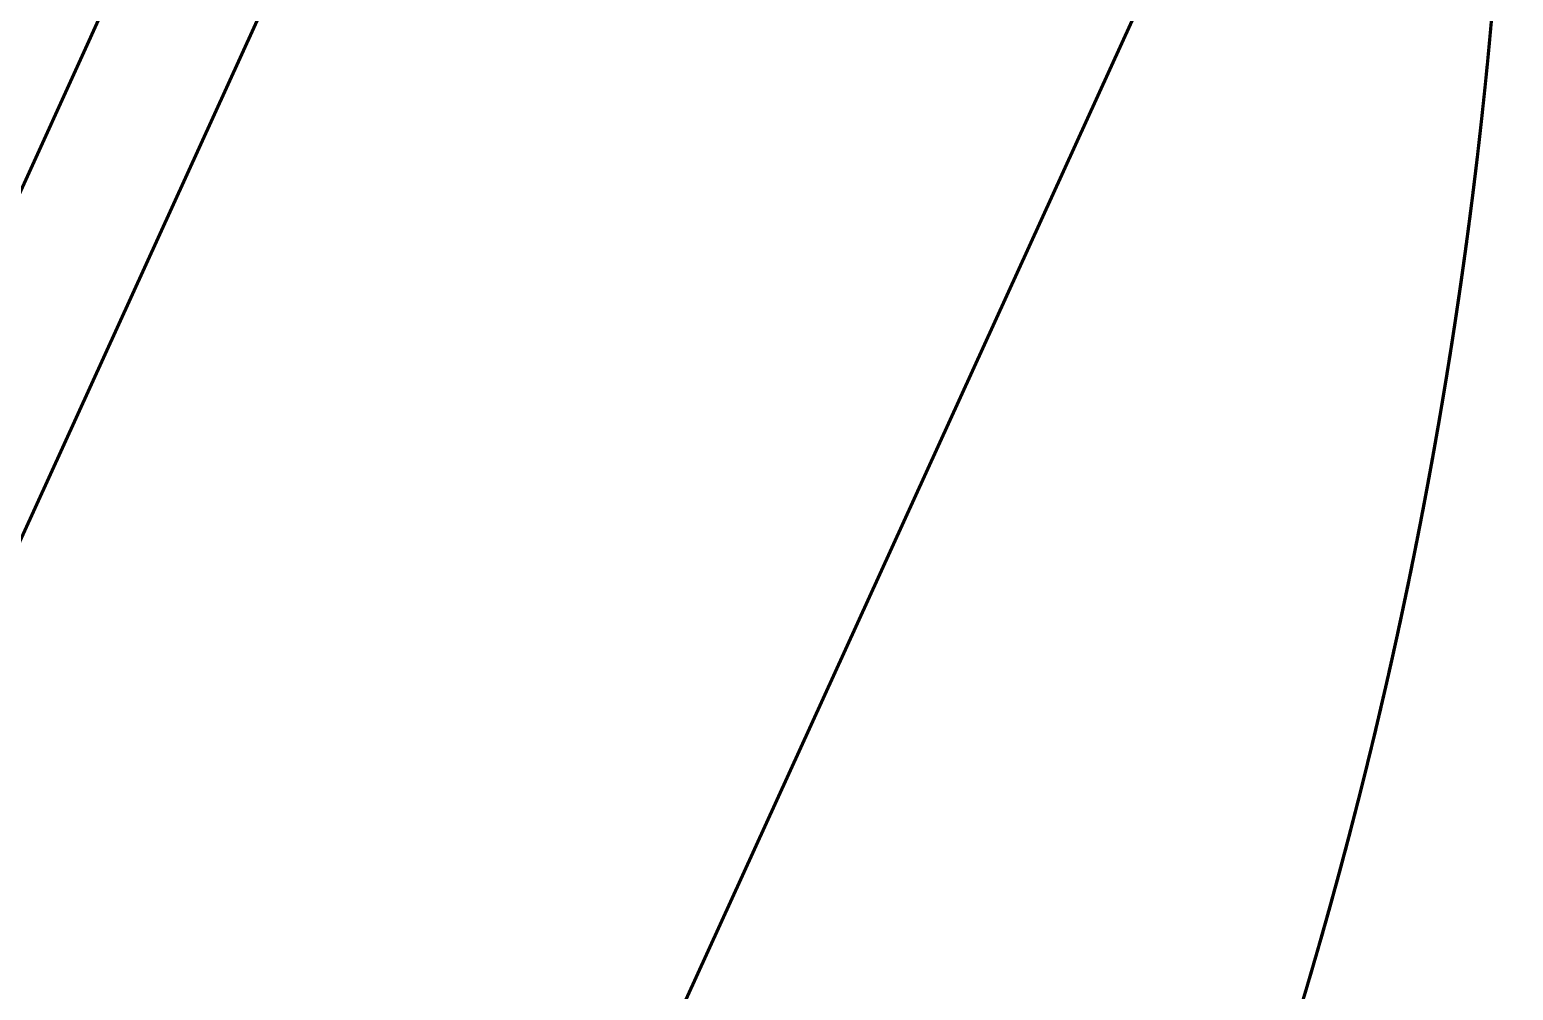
# Model space of a CAD drawing. Header units: millimetres. Extents: x 0 to 840, y 0 to 594.
# Drawn here: x 107.73 to 110.292, y 250.326 to 251.984 of the extents above; entities that cross this region are included whole.
import ezdxf

# ---------------------------------------------------------------- set-up
doc = ezdxf.new("R2010")
doc.units = ezdxf.units.MM
doc.linetypes.add('K5LT_BASIC', pattern=[0])
doc.layers.add('Системный слой', color=7, linetype='Continuous')

msp = doc.modelspace()

# ---------------------------------------------------------------- linework, layer by layer
at = {"layer": 'Системный слой', "color": 5, "linetype": 'K5LT_BASIC', "lineweight": 60, "true_color": 0x0000ff}
for p, q in [((105.63154, 247.13987), (108.53596, 253.50889)), ((106.9026, 246.0107), (110.22194, 253.28958)), ((105.96273, 247.26361), (108.65969, 253.17769)), ((110.23911, 251.846), (110.23957, 251.85025)), ((110.17444, 251.37116), (110.18077, 251.41011)), ((110.16792, 251.33217), (110.17375, 251.367)), ((109.95148, 250.38576), (109.9537, 250.39346))]:
    msp.add_line(p, q, dxfattribs=at)
for points, knots in [([(103.86995, 244.482), (104.03885, 244.52548), (104.46275, 244.64855), (105.1261, 244.89822), (105.84634, 245.24932), (106.53061, 245.66622), (107.17292, 246.14525), (107.76763, 246.68223), (108.30955, 247.27245), (108.79392, 247.91074), (109.21651, 248.59151), (109.57361, 249.3088), (109.86209, 250.05633), (110.07944, 250.82756), (110.22374, 251.61572), (110.29374, 252.41393), (110.28882, 253.21518), (110.20902, 254.01246), (110.05505, 254.7988), (109.82824, 255.56729), (109.59195, 256.15788), (109.43316, 256.49059), (109.38768, 256.58167)], [0.989074842, 0.989074842, 0.989074842, 0.989074842, 0.989178867, 0.9893380013, 0.9894971356, 0.9896562699, 0.9898154042, 0.9899745385, 0.9901336728, 0.9902928071, 0.9904519414, 0.9906110757, 0.9907702101, 0.9909293444, 0.9910884787, 0.991247613, 0.9914067473, 0.9915658816, 0.9917250159, 0.9918841502, 0.9920432845, 0.9921040088, 0.9921040088, 0.9921040088, 0.9921040088]), ([(110.22065, 251.68839), (110.23357, 251.79052), (110.27338, 252.15817), (110.30076, 252.79481), (110.2602, 253.59505), (110.14502, 254.388), (109.95622, 255.16671), (109.7036, 255.90069), (109.4957, 256.36535), (109.38768, 256.58167)], [0.9483790822, 0.9483790822, 0.9483790822, 0.9483790822, 0.9484404838, 0.9485996181, 0.9487587524, 0.9489178867, 0.949077021, 0.9492361553, 0.9493803775, 0.9493803775, 0.9493803775, 0.9493803775]), ([(110.06469, 250.81931), (110.07996, 250.88475), (110.15201, 251.21089), (110.24714, 251.80477), (110.29937, 252.60433), (110.27662, 253.40528), (110.17911, 254.20059), (110.00768, 254.9833), (109.76383, 255.74656), (109.53935, 256.27335), (109.40484, 256.54732), (109.38768, 256.58167)], [0.9695652686, 0.9695652686, 0.9695652686, 0.9695652686, 0.9696053469, 0.9697644812, 0.9699236155, 0.9700827498, 0.9702418842, 0.9704010185, 0.9705601528, 0.9707192871, 0.9707421932, 0.9707421932, 0.9707421932, 0.9707421932]), ([(110.16386, 251.30848), (110.19151, 251.46872), (110.25244, 251.89395), (110.29438, 252.51929), (110.28773, 252.98297), (110.27813, 253.17939)], [0.07246825617, 0.07246825617, 0.07246825617, 0.07246825617, 0.07256524507, 0.07272437938, 0.07284167588, 0.07284167588, 0.07284167588, 0.07284167588]), ([(110.24445, 251.89701), (110.25074, 251.95885), (110.28046, 252.28648), (110.29298, 252.66898), (110.28547, 252.98904), (110.28373, 253.04234)], [0.48914179232, 0.48914179232, 0.48914179232, 0.48914179232, 0.48917886696, 0.48933800127, 0.48936981256, 0.48936981256, 0.48936981256, 0.48936981256]), ([(110.22789, 251.74725), (110.234, 251.79836), (110.26892, 252.11472), (110.29037, 252.51085), (110.28817, 252.85568), (110.2866, 252.93367)], [0.95907178168, 0.95907178168, 0.95907178168, 0.95907178168, 0.9591024825, 0.9592616168, 0.95930814522, 0.95930814522, 0.95930814522, 0.95930814522]), ([(110.06469, 250.81931), (110.07276, 250.85387), (110.13961, 251.14868), (110.23597, 251.71018), (110.28589, 252.3628), (110.28916, 252.74989), (110.28764, 252.8701)], [0.98024617648, 0.98024617648, 0.98024617648, 0.98024617648, 0.98026734564, 0.98042647995, 0.98058561426, 0.98065732024, 0.98065732024, 0.98065732024, 0.98065732024]), ([(110.18196, 251.4176), (110.19339, 251.48936), (110.24249, 251.82527), (110.28409, 252.31006), (110.28949, 252.72353), (110.28764, 252.8701)], [0.80947289215, 0.80947289215, 0.80947289215, 0.80947289215, 0.8095162317, 0.80967536601, 0.8097627942, 0.8097627942, 0.8097627942, 0.8097627942]), ([(110.09087, 250.93515), (110.11709, 251.05503), (110.19213, 251.43733), (110.26442, 252.01047), (110.2852, 252.46458), (110.28762, 252.65211)], [0.93754615777, 0.93754615777, 0.93754615777, 0.93754615777, 0.93761935073, 0.93777848504, 0.93789034646, 0.93789034646, 0.93789034646, 0.93789034646]), ([(110.09417, 250.95029), (110.13757, 251.15046), (110.22094, 251.61495), (110.27364, 252.16894), (110.28531, 252.51984), (110.28686, 252.60409)], [0.6384838176, 0.6384838176, 0.6384838176, 0.6384838176, 0.63860598345, 0.63876511776, 0.63881537757, 0.63881537757, 0.63881537757, 0.63881537757]), ([(110.222, 251.69912), (110.24289, 251.8659), (110.26376, 252.08457), (110.27619, 252.30379), (110.27864, 252.35521)], [0.7454439823, 0.7454439823, 0.7454439823, 0.7454439823, 0.74554423934, 0.74557494596, 0.74557494596, 0.74557494596, 0.74557494596]), ([(110.18274, 251.42249), (110.21831, 251.64672), (110.25299, 251.94051), (110.27237, 252.23549), (110.27604, 252.30396)], [0.30747120746, 0.30747120746, 0.30747120746, 0.30747120746, 0.30760661999, 0.30764751907, 0.30764751907, 0.30764751907, 0.30764751907]), ([(110.20494, 251.57082), (110.21486, 251.64136), (110.24505, 251.87723), (110.26537, 252.11422), (110.27475, 252.28048)], [0.70269461769, 0.70269461769, 0.70269461769, 0.70269461769, 0.70273711012, 0.70283643637, 0.70283643637, 0.70283643637, 0.70283643637]), ([(110.17634, 251.38277), (110.20703, 251.57049), (110.245, 251.86404), (110.26769, 252.15905), (110.27383, 252.26448)], [0.41427228669, 0.41427228669, 0.41427228669, 0.41427228669, 0.41438574157, 0.41444873673, 0.41444873673, 0.41444873673, 0.41444873673]), ([(110.19299, 251.48879), (110.20183, 251.54746), (110.23807, 251.80643), (110.26242, 252.06694), (110.27408, 252.26875)], [0.44633634647, 0.44633634647, 0.44633634647, 0.44633634647, 0.44637173775, 0.44649231027, 0.44649231027, 0.44649231027, 0.44649231027]), ([(110.23028, 251.76742), (110.23796, 251.83304), (110.25443, 251.98927), (110.26658, 252.14591), (110.27217, 252.23675)], [0.232774082789, 0.232774082789, 0.232774082789, 0.232774082789, 0.23281349459, 0.232867779272, 0.232867779272, 0.232867779272, 0.232867779272]), ([(110.06469, 250.81931), (110.08417, 250.90278), (110.1591, 251.24728), (110.23053, 251.71253), (110.26313, 252.0957), (110.27069, 252.21314)], [0.87343709771, 0.87343709771, 0.87343709771, 0.87343709771, 0.87348822406, 0.87364735837, 0.87371754769, 0.87371754769, 0.87371754769, 0.87371754769]), ([(110.09417, 250.95029), (110.1107, 251.02653), (110.17915, 251.3645), (110.23831, 251.78628), (110.26551, 252.13267), (110.27069, 252.21314)], [0.68120744909, 0.68120744909, 0.68120744909, 0.68120744909, 0.68125397836, 0.68141311267, 0.68146120591, 0.68146120591, 0.68146120591, 0.68146120591]), ([(110.09417, 250.95029), (110.13364, 251.13235), (110.2102, 251.55108), (110.25533, 251.97449), (110.27069, 252.21314)], [0.7346119885, 0.7346119885, 0.7346119885, 0.7346119885, 0.7347231063, 0.73486574528, 0.73486574528, 0.73486574528, 0.73486574528]), ([(110.09417, 250.95029), (110.10677, 251.00843), (110.17259, 251.32802), (110.23448, 251.7494), (110.26432, 252.11419), (110.27069, 252.21314)], [0.77733561999, 0.77733561999, 0.77733561999, 0.77733561999, 0.77737110121, 0.77753023552, 0.7775893768, 0.7775893768, 0.7775893768, 0.7775893768]), ([(110.16291, 251.30296), (110.19456, 251.48573), (110.23692, 251.7886), (110.26297, 252.09321), (110.27069, 252.21314)], [0.42493710331, 0.42493710331, 0.42493710331, 0.42493710331, 0.42504774029, 0.42511941685, 0.42511941685, 0.42511941685, 0.42511941685]), ([(110.16987, 251.34377), (110.18435, 251.42983), (110.22836, 251.71838), (110.25755, 252.00897), (110.27069, 252.21314)], [0.09383718917, 0.09383718917, 0.09383718917, 0.09383718917, 0.09388924252, 0.09401127265, 0.09401127265, 0.09401127265, 0.09401127265]), ([(110.17755, 251.39017), (110.18772, 251.45275), (110.229, 251.72584), (110.25703, 252.00079), (110.27069, 252.21314)], [0.9055955392, 0.9055955392, 0.9055955392, 0.9055955392, 0.90563335455, 0.90576027131, 0.90576027131, 0.90576027131, 0.90576027131]), ([(110.18136, 251.41384), (110.20762, 251.5783), (110.24217, 251.84437), (110.26416, 252.1117), (110.27069, 252.21314)], [0.32883128181, 0.32883128181, 0.32883128181, 0.32883128181, 0.32893061744, 0.32899124596, 0.32899124596, 0.32899124596, 0.32899124596]), ([(110.2125, 251.62587), (110.22197, 251.69648), (110.24568, 251.89181), (110.26263, 252.08788), (110.27069, 252.21314)], [0.60657749484, 0.60657749484, 0.60657749484, 0.60657749484, 0.60661998727, 0.60669485076, 0.60669485076, 0.60669485076, 0.60669485076]), ([(110.24722, 251.92466), (110.25369, 251.99042), (110.26203, 252.08654), (110.26874, 252.18279), (110.27069, 252.21314)], [0.574594579288, 0.574594579288, 0.574594579288, 0.574594579288, 0.574633991089, 0.574652127138, 0.574652127138, 0.574652127138, 0.574652127138]), ([(110.25105, 251.96455), (110.25574, 252.01455), (110.26276, 252.09738), (110.26857, 252.1803), (110.27069, 252.21314)], [0.126004415787, 0.126004415787, 0.126004415787, 0.126004415787, 0.126034373011, 0.126053996297, 0.126053996297, 0.126053996297, 0.126053996297]), ([(110.17435, 251.37064), (110.1836, 251.4267), (110.21854, 251.65253), (110.2444, 251.87967), (110.25869, 252.05077)], [0.82014434266, 0.82014434266, 0.82014434266, 0.82014434266, 0.82017823043, 0.82028063727, 0.82028063727, 0.82028063727, 0.82028063727]), ([(110.20216, 251.55125), (110.21469, 251.63887), (110.23221, 251.77652), (110.24637, 251.91454), (110.25105, 251.96455)], [0.339539819244, 0.339539819244, 0.339539819244, 0.339539819244, 0.339592616168, 0.339622573349, 0.339622573349, 0.339622573349, 0.339622573349]), ([(110.17634, 251.38277), (110.19255, 251.48191), (110.21898, 251.66365), (110.23953, 251.84613), (110.24764, 251.92891)], [0.26473957631, 0.26473957631, 0.26473957631, 0.26473957631, 0.26479949077, 0.26484910077, 0.26484910077, 0.26484910077, 0.26484910077]), ([(110.20876, 251.59834), (110.21468, 251.64139), (110.22876, 251.75002), (110.24075, 251.8589), (110.24722, 251.92466)], [0.798828312639, 0.798828312639, 0.798828312639, 0.798828312639, 0.798854232973, 0.798893644728, 0.798893644728, 0.798893644728, 0.798893644728]), ([(110.06469, 250.81931), (110.07518, 250.86428), (110.14383, 251.16964), (110.20266, 251.52032), (110.23719, 251.8274), (110.2416, 251.86938)], [0.61709530866, 0.61709530866, 0.61709530866, 0.61709530866, 0.61712285169, 0.617281986, 0.61730716283, 0.61730716283, 0.61730716283, 0.61730716283]), ([(110.09417, 250.95029), (110.13983, 251.1609), (110.19439, 251.46817), (110.23203, 251.77779), (110.24204, 251.87363)], [0.27533294978, 0.27533294978, 0.27533294978, 0.27533294978, 0.2754614895, 0.27551896063, 0.27551896063, 0.27551896063, 0.27551896063]), ([(110.13392, 251.14449), (110.14818, 251.21846), (110.19149, 251.46042), (110.22433, 251.70411), (110.24204, 251.87363)], [0.65988504507, 0.65988504507, 0.65988504507, 0.65988504507, 0.6599299809, 0.66003164419, 0.66003164419, 0.66003164419, 0.66003164419]), ([(110.09417, 250.95029), (110.15048, 251.20998), (110.20196, 251.51556), (110.23673, 251.82316), (110.24132, 251.86674)], [0.168523871, 0.168523871, 0.168523871, 0.168523871, 0.16868236792, 0.168708505, 0.168708505, 0.168708505, 0.168708505]), ([(110.19934, 251.53168), (110.2039, 251.56305), (110.21871, 251.66906), (110.23153, 251.77534), (110.23957, 251.85025)], [0.360897704466, 0.360897704466, 0.360897704466, 0.360897704466, 0.360916613622, 0.360961549388, 0.360961549388, 0.360961549388, 0.360961549388]), ([(109.95695, 250.40475), (110.00031, 250.55592), (110.10598, 250.96678), (110.19112, 251.44187), (110.23012, 251.7644), (110.2365, 251.82212)], [0.62769104609, 0.62769104609, 0.62769104609, 0.62769104609, 0.62778485041, 0.62794398472, 0.62797862129, 0.62797862129, 0.62797862129, 0.62797862129]), ([(110.09417, 250.95029), (110.1113, 251.02931), (110.16947, 251.31726), (110.21276, 251.608), (110.23622, 251.81958)], [0.05103388434, 0.05103388434, 0.05103388434, 0.05103388434, 0.0510821133, 0.05120908685, 0.05120908685, 0.05120908685, 0.05120908685]), ([(110.09417, 250.95029), (110.13477, 251.13758), (110.18729, 251.42633), (110.22486, 251.71728), (110.23608, 251.81834)], [0.55303655459, 0.55303655459, 0.55303655459, 0.55303655459, 0.55315085933, 0.55321150966, 0.55321150966, 0.55321150966, 0.55321150966]), ([(110.10584, 251.00497), (110.12946, 251.11745), (110.18106, 251.39044), (110.2193, 251.66567), (110.2371, 251.82752)], [0.39283405214, 0.39283405214, 0.39283405214, 0.39283405214, 0.3929026098, 0.39299972789, 0.39299972789, 0.39299972789, 0.39299972789]), ([(110.1577, 251.2732), (110.18115, 251.40579), (110.20949, 251.59152), (110.23168, 251.77804), (110.23747, 251.8309)], [0.89489104313, 0.89489104313, 0.89489104313, 0.89489104313, 0.89497135582, 0.89500307447, 0.89500307447, 0.89500307447, 0.89500307447]), ([(110.09417, 250.95029), (110.1387, 251.15568), (110.18891, 251.43692), (110.22494, 251.72016), (110.23346, 251.79502)], [0.45690838369, 0.45690838369, 0.45690838369, 0.45690838369, 0.45703373647, 0.45707867224, 0.45707867224, 0.45707867224, 0.45707867224]), ([(110.12718, 251.10987), (110.1619, 251.28619), (110.19956, 251.51527), (110.22785, 251.7456), (110.23376, 251.7976)], [0.17923717867, 0.17923717867, 0.17923717867, 0.17923717867, 0.17934436665, 0.17937558514, 0.17937558514, 0.17937558514, 0.17937558514]), ([(110.09402, 250.94961), (110.13809, 251.15278), (110.1874, 251.42823), (110.22311, 251.70561), (110.23138, 251.77687)], [0.00831011374, 0.00831011374, 0.00831011374, 0.00831011374, 0.0084341184, 0.0084769102, 0.0084769102, 0.0084769102, 0.0084769102]), ([(110.17883, 251.39807), (110.18937, 251.4633), (110.20678, 251.57955), (110.22178, 251.69614), (110.22789, 251.74725)], [0.724021695773, 0.724021695773, 0.724021695773, 0.724021695773, 0.724061107575, 0.724091808404, 0.724091808404, 0.724091808404, 0.724091808404]), ([(110.15357, 251.25004), (110.16901, 251.33595), (110.19039, 251.46638), (110.20873, 251.59726), (110.21461, 251.64176)], [0.104499183321, 0.104499183321, 0.104499183321, 0.104499183321, 0.104551241248, 0.10457801112, 0.10457801112, 0.10457801112, 0.10457801112]), ([(110.17444, 251.37116), (110.17936, 251.40103), (110.19363, 251.49054), (110.20648, 251.58026), (110.21439, 251.64009)], [0.649249919539, 0.649249919539, 0.649249919539, 0.649249919539, 0.649267982177, 0.649303978576, 0.649303978576, 0.649303978576, 0.649303978576]), ([(110.09417, 250.95029), (110.12972, 251.11425), (110.172, 251.3413), (110.20503, 251.5698), (110.21336, 251.63233)], [0.83074015939, 0.83074015939, 0.83074015939, 0.83074015939, 0.83084022915, 0.8308778555, 0.8308778555, 0.8308778555, 0.8308778555]), ([(110.09417, 250.95029), (110.12579, 251.09615), (110.16764, 251.31688), (110.20074, 251.53904), (110.21086, 251.61369)], [0.92686833028, 0.92686833028, 0.92686833028, 0.92686833028, 0.92695735201, 0.92700228795, 0.92700228795, 0.92700228795, 0.92700228795]), ([(110.10584, 251.00497), (110.12294, 251.08643), (110.16283, 251.29122), (110.19521, 251.49737), (110.21193, 251.62164)], [0.40351496002, 0.40351496002, 0.40351496002, 0.40351496002, 0.40356460853, 0.40363939614, 0.40363939614, 0.40363939614, 0.40363939614]), ([(110.13544, 251.15237), (110.13866, 251.16916), (110.16803, 251.32492), (110.19307, 251.48149), (110.21193, 251.62164)], [0.948271153565, 0.948271153565, 0.948271153565, 0.948271153565, 0.948281349459, 0.948365697868, 0.948365697868, 0.948365697868, 0.948365697868]), ([(110.1549, 251.25743), (110.16374, 251.30687), (110.18384, 251.42536), (110.20145, 251.54425), (110.21084, 251.61357)], [0.745355147805, 0.745355147805, 0.745355147805, 0.745355147805, 0.745385105029, 0.745426830579, 0.745426830579, 0.745426830579, 0.745426830579]), ([(110.15565, 251.26168), (110.16472, 251.31251), (110.18518, 251.43368), (110.20303, 251.55526), (110.2125, 251.62587)], [0.115182440581, 0.115182440581, 0.115182440581, 0.115182440581, 0.115213239975, 0.115255732507, 0.115255732507, 0.115255732507, 0.115255732507]), ([(110.07445, 250.86163), (110.09321, 250.94394), (110.14456, 251.1856), (110.18538, 251.42933), (110.20767, 251.5904)], [0.95889299648, 0.95889299648, 0.95889299648, 0.95889299648, 0.95894334819, 0.95904033736, 0.95904033736, 0.95904033736, 0.95904033736]), ([(110.14939, 251.22693), (110.16314, 251.30227), (110.18355, 251.42329), (110.20135, 251.54471), (110.20767, 251.5904)], [0.200622684696, 0.200622684696, 0.200622684696, 0.200622684696, 0.2006683641, 0.200695878041, 0.200695878041, 0.200695878041, 0.200695878041]), ([(110.15073, 251.23429), (110.1583, 251.276), (110.17777, 251.38795), (110.19501, 251.50027), (110.20494, 251.57082)], [0.211305079721, 0.211305079721, 0.211305079721, 0.211305079721, 0.211330362827, 0.211372855358, 0.211372855358, 0.211372855358, 0.211372855358]), ([(110.16854, 251.33586), (110.17606, 251.38029), (110.18866, 251.45854), (110.20017, 251.53696), (110.20494, 251.57082)], [0.019069240533, 0.019069240533, 0.019069240533, 0.019069240533, 0.019096117123, 0.019116513622, 0.019116513622, 0.019116513622, 0.019116513622]), ([(110.14426, 251.19908), (110.14983, 251.22903), (110.17, 251.34085), (110.18794, 251.45307), (110.19987, 251.53538)], [0.48900156706, 0.48900156706, 0.48900156706, 0.48900156706, 0.489019732655, 0.489069342757, 0.489069342757, 0.489069342757, 0.489069342757]), ([(110.10584, 251.00497), (110.12404, 251.09166), (110.15747, 251.26414), (110.18557, 251.43757), (110.19818, 251.52375)], [0.2219395261, 0.2219395261, 0.2219395261, 0.2219395261, 0.22199236155, 0.22204430867, 0.22204430867, 0.22204430867, 0.22204430867]), ([(110.09417, 250.95029), (110.11462, 251.04463), (110.15154, 251.22998), (110.18229, 251.41646), (110.19584, 251.50789)], [0.5850792782, 0.5850792782, 0.5850792782, 0.5850792782, 0.58513685551, 0.58519198956, 0.58519198956, 0.58519198956, 0.58519198956]), ([(110.14997, 251.2301), (110.15162, 251.23921), (110.16687, 251.32368), (110.18084, 251.40839), (110.19228, 251.48411)], [0.85215870499, 0.85215870499, 0.85215870499, 0.85215870499, 0.852164226607, 0.852209906039, 0.852209906039, 0.852209906039, 0.852209906039]), ([(110.09417, 250.95029), (110.11409, 251.04219), (110.14851, 251.21461), (110.17759, 251.38799), (110.18996, 251.46881)], [0.13648114736, 0.13648114736, 0.13648114736, 0.13648114736, 0.13653723743, 0.13658600062, 0.13658600062, 0.13658600062, 0.13658600062]), ([(110.09417, 250.95029), (110.11296, 251.03697), (110.146, 251.20166), (110.17416, 251.36725), (110.18637, 251.44556)], [0.31805658127, 0.31805658127, 0.31805658127, 0.31805658127, 0.31810948441, 0.31815675728, 0.31815675728, 0.31815675728, 0.31815675728]), ([(110.09417, 250.95029), (110.10904, 251.01887), (110.12463, 251.09531), (110.13917, 251.17195), (110.14062, 251.17966)], [0.414184752164, 0.414184752164, 0.414184752164, 0.414184752164, 0.414226607257, 0.414231282234, 0.414231282234, 0.414231282234, 0.414231282234]), ([(110.06469, 250.81931), (110.06976, 250.84104), (110.09631, 250.95688), (110.12044, 251.07326), (110.13844, 251.1681)], [0.894798913467, 0.894798913467, 0.894798913467, 0.894798913467, 0.894812221515, 0.894869798724, 0.894869798724, 0.894869798724, 0.894869798724]), ([(110.09417, 250.95029), (110.10511, 251.00077), (110.11907, 251.06809), (110.13222, 251.13557), (110.13544, 251.15237)], [0.510312923059, 0.510312923059, 0.510312923059, 0.510312923059, 0.510343730108, 0.51035393061, 0.51035393061, 0.51035393061, 0.51035393061]), ([(110.06469, 250.81931), (110.06677, 250.8282), (110.0921, 250.93756), (110.11527, 251.04741), (110.13473, 251.14868)], [0.809351650452, 0.809351650452, 0.809351650452, 0.809351650452, 0.80935709739, 0.809418605149, 0.809418605149, 0.809418605149, 0.809418605149]), ([(110.09417, 250.95029), (110.09787, 250.96735), (110.10866, 251.01786), (110.11899, 251.06847), (110.12563, 251.10201)], [0.0723957001, 0.0723957001, 0.0723957001, 0.0723957001, 0.072406110758, 0.072426507644, 0.072426507644, 0.072426507644, 0.072426507644]), ([(109.96369, 250.4284), (110.00875, 250.58723), (110.06427, 250.80694), (110.11099, 251.02861), (110.12301, 251.08884)], [0.08296963325, 0.08296963325, 0.08296963325, 0.08296963325, 0.08306810948, 0.08310474627, 0.08310474627, 0.08310474627, 0.08310474627]), ([(110.00135, 250.56544), (110.02271, 250.64582), (110.066, 250.81879), (110.10386, 250.99303), (110.1225, 251.08629)], [0.72385236331, 0.72385236331, 0.72385236331, 0.72385236331, 0.72390197327, 0.72395870072, 0.72395870072, 0.72395870072, 0.72395870072]), ([(110.06469, 250.81931), (110.07696, 250.87191), (110.09709, 250.962), (110.11574, 251.0524), (110.12323, 251.08996)], [0.884118005585, 0.884118005585, 0.884118005585, 0.884118005585, 0.884150222788, 0.884173062507, 0.884173062507, 0.884173062507, 0.884173062507]), ([(110.06469, 250.81931), (110.07097, 250.84624), (110.08858, 250.92339), (110.10511, 251.00077), (110.11541, 251.0512)], [0.713223479554, 0.713223479554, 0.713223479554, 0.713223479554, 0.713239974539, 0.713270675573, 0.713270675573, 0.713270675573, 0.713270675573]), ([(110.06469, 250.81931), (110.06741, 250.83098), (110.08347, 250.90044), (110.09865, 250.9701), (110.11068, 251.02817)], [0.179178085699, 0.179178085699, 0.179178085699, 0.179178085699, 0.179185232336, 0.179220607668, 0.179220607668, 0.179220607668, 0.179220607668]), ([(109.9765, 250.47401), (110.01712, 250.62028), (110.0612, 250.79712), (110.09959, 250.97522), (110.10584, 251.00497)], [0.53157718377, 0.53157718377, 0.53157718377, 0.53157718377, 0.53166772756, 0.53168585456, 0.53168585456, 0.53168585456, 0.53168585456]), ([(110.06469, 250.81931), (110.07041, 250.84381), (110.08454, 250.90561), (110.09798, 250.96756), (110.10584, 251.00497)], [0.264625348713, 0.264625348713, 0.264625348713, 0.264625348713, 0.264640356461, 0.26466315763, 0.26466315763, 0.26466315763, 0.26466315763]), ([(110.06469, 250.81931), (110.06919, 250.83861), (110.08338, 250.90039), (110.09688, 250.96233), (110.10584, 251.00497)], [0.446200782626, 0.446200782626, 0.446200782626, 0.446200782626, 0.446212603438, 0.446238591542, 0.446238591542, 0.446238591542, 0.446238591542]), ([(110.07267, 250.85381), (110.07914, 250.88211), (110.0904, 250.93245), (110.1012, 250.98289), (110.10584, 251.00497)], [0.798677782992, 0.798677782992, 0.798677782992, 0.798677782992, 0.798695098663, 0.798708551485, 0.798708551485, 0.798708551485, 0.798708551485]), ([(109.9774, 250.47727), (110.00282, 250.56892), (110.04133, 250.71737), (110.07583, 250.86679), (110.08835, 250.92367)], [0.81996236865, 0.81996236865, 0.81996236865, 0.81996236865, 0.820019096117, 0.82005383471, 0.82005383471, 0.82005383471, 0.82005383471]), ([(109.95695, 250.40475), (109.98499, 250.50251), (110.0301, 250.6711), (110.07003, 250.84098), (110.08578, 250.91205)], [0.91607555876, 0.91607555876, 0.91607555876, 0.91607555876, 0.91613621897, 0.91617963847, 0.91617963847, 0.91617963847, 0.91617963847]), ([(109.84651, 250.04913), (109.87963, 250.14811), (109.95969, 250.40279), (110.02775, 250.661), (110.06469, 250.81931)], [0.77714971539, 0.77714971539, 0.77714971539, 0.77714971539, 0.7772119669, 0.77730892682, 0.77730892682, 0.77730892682, 0.77730892682]), ([(109.93262, 250.32154), (109.93899, 250.34292), (109.98736, 250.50766), (110.03075, 250.67384), (110.06469, 250.81931)], [0.86265378287, 0.86265378287, 0.86265378287, 0.86265378287, 0.86266709102, 0.86275618984, 0.86275618984, 0.86275618984, 0.86275618984]), ([(109.95695, 250.40475), (109.99235, 250.52819), (110.02863, 250.66633), (110.06142, 250.80531), (110.06469, 250.81931)], [0.008198389209, 0.008198389209, 0.008198389209, 0.008198389209, 0.008274984087, 0.008283559671, 0.008283559671, 0.008283559671, 0.008283559671]), ([(109.95695, 250.40475), (109.99088, 250.52305), (110.02728, 250.66116), (110.06021, 250.80011), (110.06469, 250.81931)], [0.18977382312, 0.18977382312, 0.18977382312, 0.18977382312, 0.189847231063, 0.189858993584, 0.189858993584, 0.189858993584, 0.189858993584]), ([(109.95695, 250.40475), (109.98793, 250.51278), (110.0246, 250.65081), (110.05778, 250.7897), (110.06469, 250.81931)], [0.552924690941, 0.552924690941, 0.552924690941, 0.552924690941, 0.552991725016, 0.55300986141, 0.55300986141, 0.55300986141, 0.55300986141]), ([(109.95695, 250.40475), (109.98646, 250.50764), (110.02325, 250.64564), (110.05657, 250.7845), (110.06469, 250.81931)], [0.734500124852, 0.734500124852, 0.734500124852, 0.734500124852, 0.734563971992, 0.734585295322, 0.734585295322, 0.734585295322, 0.734585295322]), ([(109.98174, 250.49298), (110.00138, 250.56432), (110.02976, 250.67293), (110.056, 250.78207), (110.06469, 250.81931)], [0.285920214782, 0.285920214782, 0.285920214782, 0.285920214782, 0.285964353915, 0.285987164482, 0.285987164482, 0.285987164482, 0.285987164482]), ([(109.98591, 250.50818), (110.00544, 250.57965), (110.0323, 250.68322), (110.05722, 250.78727), (110.06469, 250.81931)], [0.104347914662, 0.104347914662, 0.104347914662, 0.104347914662, 0.104392106939, 0.104411730569, 0.104411730569, 0.104411730569, 0.104411730569]), ([(110.02439, 250.65401), (110.03605, 250.69988), (110.04958, 250.75496), (110.06256, 250.81017), (110.06469, 250.81931)], [0.90544599347, 0.90544599347, 0.90544599347, 0.90544599347, 0.905474220242, 0.905479821351, 0.905479821351, 0.905479821351, 0.905479821351]), ([(109.58238, 249.36007), (109.61353, 249.43189), (109.74649, 249.75037), (109.91438, 250.23273), (110.0251, 250.65038), (110.06278, 250.81113)], [0.95857838398, 0.95857838398, 0.95857838398, 0.95857838398, 0.95862507957, 0.95878421388, 0.95888269017, 0.95888269017, 0.95888269017, 0.95888269017]), ([(109.9593, 250.41297), (109.98284, 250.49535), (110.01746, 250.62377), (110.04906, 250.75296), (110.05993, 250.79901)], [0.830629996569, 0.830629996569, 0.830629996569, 0.830629996569, 0.830681094844, 0.830709321565, 0.830709321565, 0.830709321565, 0.830709321565]), ([(109.97854, 250.48139), (109.9965, 250.54627), (110.02513, 250.65466), (110.05161, 250.76359), (110.06185, 250.80717)], [0.649068692463, 0.649068692463, 0.649068692463, 0.649068692463, 0.649108847868, 0.649135554331, 0.649135554331, 0.649135554331, 0.649135554331]), ([(110.00316, 250.57227), (110.01309, 250.60976), (110.03361, 250.68938), (110.05297, 250.76928), (110.06288, 250.81156)], [0.01891384894, 0.01891384894, 0.01891384894, 0.01891384894, 0.018936982814, 0.01896288604, 0.01896288604, 0.01896288604, 0.01896288604]), ([(110.00419, 250.57617), (110.0144, 250.61478), (110.03486, 250.69438), (110.05416, 250.77428), (110.06378, 250.81543)], [0.467512780822, 0.467512780822, 0.467512780822, 0.467512780822, 0.467536600891, 0.467561805633, 0.467561805633, 0.467561805633, 0.467561805633]), ([(110.00844, 250.59228), (110.01517, 250.61796), (110.03324, 250.68817), (110.05042, 250.75862), (110.06095, 250.80336)], [0.200493396643, 0.200493396643, 0.200493396643, 0.200493396643, 0.20050922979, 0.200536643424, 0.200536643424, 0.200536643424, 0.200536643424]), ([(109.95695, 250.40475), (109.97919, 250.48231), (110.01374, 250.60951), (110.04533, 250.73748), (110.05714, 250.78721)], [0.563605598814, 0.563605598814, 0.563605598814, 0.563605598814, 0.563653723743, 0.563684213305, 0.563684213305, 0.563684213305, 0.563684213305]), ([(109.95695, 250.40475), (109.97703, 250.47477), (110.0107, 250.5981), (110.0416, 250.72214), (110.05437, 250.77561)], [0.296582901884, 0.296582901884, 0.296582901884, 0.296582901884, 0.296626352642, 0.296659145426, 0.296659145426, 0.296659145426, 0.296659145426]), ([(109.96355, 250.42788), (109.98193, 250.49265), (110.0136, 250.6095), (110.04279, 250.727), (110.05525, 250.77928)], [0.745185815343, 0.745185815343, 0.745185815343, 0.745185815343, 0.745225970719, 0.74525802663, 0.74525802663, 0.74525802663, 0.74525802663]), ([(109.95149, 250.3858), (109.96396, 250.4289), (109.99813, 250.55057), (110.02959, 250.67298), (110.04875, 250.7522)], [0.937433453033, 0.937433453033, 0.937433453033, 0.937433453033, 0.937460216423, 0.937508831104, 0.937508831104, 0.937508831104, 0.937508831104]), ([(109.95695, 250.40475), (109.97261, 250.45937), (110.00452, 250.57495), (110.03399, 250.69118), (110.04882, 250.75249)], [0.841309203619, 0.841309203619, 0.841309203619, 0.841309203619, 0.841343093571, 0.841380719854, 0.841380719854, 0.841380719854, 0.841380719854]), ([(109.95695, 250.40475), (109.97193, 250.45697), (110.00356, 250.57137), (110.03281, 250.68641), (110.04797, 250.74897)], [0.392711072779, 0.392711072779, 0.392711072779, 0.392711072779, 0.392743475494, 0.392781868711, 0.392781868711, 0.392781868711, 0.392781868711]), ([(109.95695, 250.40475), (109.97851, 250.47991), (110.00883, 250.59137), (110.03688, 250.70342), (110.04571, 250.73968)], [0.115007467972, 0.115007467972, 0.115007467972, 0.115007467972, 0.115054105666, 0.115076362512, 0.115076362512, 0.115076362512, 0.115076362512]), ([(109.97855, 250.48142), (109.99014, 250.52329), (110.01436, 250.61345), (110.03709, 250.70399), (110.04882, 250.75249)], [0.926772303572, 0.926772303572, 0.926772303572, 0.926772303572, 0.926798217696, 0.926827982871, 0.926827982871, 0.926827982871, 0.926827982871]), ([(109.99866, 250.55536), (110.00742, 250.58814), (110.0245, 250.65366), (110.04081, 250.71937), (110.04875, 250.7522)], [0.382061236943, 0.382061236943, 0.382061236943, 0.382061236943, 0.382081476767, 0.38210162149, 0.38210162149, 0.38210162149, 0.38210162149]), ([(106.50732, 245.6656), (106.56538, 245.70461), (106.84258, 245.89588), (107.31876, 246.26778), (107.90139, 246.81786), (108.43004, 247.41998), (108.90009, 248.06889), (109.30743, 248.75889), (109.64849, 249.48395), (109.88574, 250.14195), (110.00111, 250.55836), (110.04057, 250.71868)], [0.9682905469, 0.9682905469, 0.9682905469, 0.9682905469, 0.9683322724, 0.9684914067, 0.9686505411, 0.9688096754, 0.9689688097, 0.969127944, 0.9692870783, 0.9694462126, 0.969544695, 0.969544695, 0.969544695, 0.969544695]), ([(109.93504, 250.32968), (109.94434, 250.36099), (109.98296, 250.49395), (110.01835, 250.62783), (110.04349, 250.73059)], [0.948102733985, 0.948102733985, 0.948102733985, 0.948102733985, 0.94812221515, 0.948185316336, 0.948185316336, 0.948185316336, 0.948185316336]), ([(109.95695, 250.40475), (109.96977, 250.44944), (110.00055, 250.56018), (110.0291, 250.67153), (110.04531, 250.73804)], [0.12568837585, 0.12568837585, 0.12568837585, 0.12568837585, 0.125716104392, 0.125756934052, 0.125756934052, 0.125756934052, 0.125756934052]), ([(109.95695, 250.40475), (109.96898, 250.4467), (109.99946, 250.55613), (110.02776, 250.66615), (110.04435, 250.73411)], [0.755861940603, 0.755861940603, 0.755861940603, 0.755861940603, 0.755887969446, 0.755929694989, 0.755929694989, 0.755929694989, 0.755929694989]), ([(109.95695, 250.40475), (109.96829, 250.4443), (109.99851, 250.55259), (110.02658, 250.66146), (110.04352, 250.73069)], [0.307263809762, 0.307263809762, 0.307263809762, 0.307263809762, 0.307288351369, 0.307330865118, 0.307330865118, 0.307330865118, 0.307330865118]), ([(109.95695, 250.40475), (109.97487, 250.46724), (110.00358, 250.5718), (110.03029, 250.67689), (110.04066, 250.71905)], [0.029560204955, 0.029560204955, 0.029560204955, 0.029560204955, 0.029598981541, 0.029624876531, 0.029624876531, 0.029624876531, 0.029624876531]), ([(109.95695, 250.40475), (109.96535, 250.43403), (109.99443, 250.5375), (110.02155, 250.6415), (110.03998, 250.71628)], [0.670414677588, 0.670414677588, 0.670414677588, 0.670414677588, 0.670432845322, 0.670478783272, 0.670478783272, 0.670478783272, 0.670478783272]), ([(109.95695, 250.40475), (109.97409, 250.4645), (110.00245, 250.56761), (110.02887, 250.67124), (110.03959, 250.71471)], [0.659733769707, 0.659733769707, 0.659733769707, 0.659733769707, 0.659770846595, 0.659797552876, 0.659797552876, 0.659797552876, 0.659797552876]), ([(109.97425, 250.46594), (109.98669, 250.51055), (110.00978, 250.59605), (110.03154, 250.6819), (110.04162, 250.72294)], [0.478170979576, 0.478170979576, 0.478170979576, 0.478170979576, 0.478198599618, 0.478223804361, 0.478223804361, 0.478223804361, 0.478223804361]), ([(109.94815, 250.37429), (109.95812, 250.40855), (109.98971, 250.51977), (110.01904, 250.63162), (110.03823, 250.70922)], [0.851983807387, 0.851983807387, 0.851983807387, 0.851983807387, 0.852005092298, 0.852052770769, 0.852052770769, 0.852052770769, 0.852052770769]), ([(109.95695, 250.40475), (109.96319, 250.4265), (109.99144, 250.52651), (110.01787, 250.62704), (110.03743, 250.70596)], [0.40339198066, 0.40339198066, 0.40339198066, 0.40339198066, 0.40340547422, 0.40345397128, 0.40345397128, 0.40345397128, 0.40345397128]), ([(109.95695, 250.40475), (109.96103, 250.41896), (109.98847, 250.51559), (110.01421, 250.6127), (110.03491, 250.69582)], [0.136369283733, 0.136369283733, 0.136369283733, 0.136369283733, 0.136378103119, 0.136429197758, 0.136429197758, 0.136429197758, 0.136429197758]), ([(109.95695, 250.40475), (109.97045, 250.45183), (109.99722, 250.54829), (110.0223, 250.6452), (110.03465, 250.6948)], [0.574286506691, 0.574286506691, 0.574286506691, 0.574286506691, 0.57431572247, 0.574346210799, 0.574346210799, 0.574346210799, 0.574346210799]), ([(109.9593, 250.41297), (109.96767, 250.44226), (109.99331, 250.53385), (110.01742, 250.62585), (110.0331, 250.68858)], [0.040242813661, 0.040242813661, 0.040242813661, 0.040242813661, 0.040260980268, 0.040299542268, 0.040299542268, 0.040299542268, 0.040299542268]), ([(109.95695, 250.40475), (109.9734, 250.4621), (109.99759, 250.5499), (110.02037, 250.63807), (110.02806, 250.66851)], [0.211135638867, 0.211135638867, 0.211135638867, 0.211135638867, 0.211171228517, 0.211189955004, 0.211189955004, 0.211189955004, 0.211189955004]), ([(109.95695, 250.40475), (109.96466, 250.43163), (109.98894, 250.51787), (110.01185, 250.60448), (110.02697, 250.66422)], [0.221816546747, 0.221816546747, 0.221816546747, 0.221816546747, 0.221833227244, 0.221869981932, 0.221869981932, 0.221869981932, 0.221869981932]), ([(109.70368, 249.65466), (109.79438, 249.88717), (109.90598, 250.21496), (109.99742, 250.54864), (110.02132, 250.642)], [0.59549086078, 0.59549086078, 0.59549086078, 0.59549086078, 0.59563971992, 0.59569719943, 0.59569719943, 0.59569719943, 0.59569719943]), ([(109.95695, 250.40475), (109.96171, 250.42136), (109.98474, 250.50258), (110.00657, 250.58415), (110.02316, 250.64921)], [0.584967414573, 0.584967414573, 0.584967414573, 0.584967414573, 0.584977721197, 0.585017771403, 0.585017771403, 0.585017771403, 0.585017771403]), ([(109.87619, 250.13949), (109.9082, 250.23883), (109.95787, 250.4032), (110.00256, 250.56899), (110.01932, 250.63419)], [0.76648771667, 0.76648771667, 0.76648771667, 0.76648771667, 0.76654996817, 0.76659012353, 0.76659012353, 0.76659012353, 0.76659012353]), ([(109.93262, 250.32154), (109.94052, 250.34804), (109.96991, 250.44851), (109.99745, 250.5495), (110.01671, 250.62407)], [0.681078348954, 0.681078348954, 0.681078348954, 0.681078348954, 0.681094844048, 0.681140782045, 0.681140782045, 0.681140782045, 0.681140782045]), ([(109.95695, 250.40475), (109.96682, 250.43916), (109.98787, 250.51433), (110.00789, 250.58978), (110.01842, 250.63071)], [0.488839243675, 0.488839243675, 0.488839243675, 0.488839243675, 0.488860598345, 0.488885803077, 0.488885803077, 0.488885803077, 0.488885803077]), ([(109.35669, 248.88092), (109.4436, 249.05152), (109.6379, 249.46683), (109.82928, 249.97965), (109.93254, 250.31967), (109.95695, 250.40475)], [0.97983487856, 0.97983487856, 0.97983487856, 0.97983487856, 0.97994907702, 0.98010821133, 0.98016100604, 0.98016100604, 0.98016100604, 0.98016100604]), ([(109.70368, 249.65466), (109.78765, 249.86991), (109.87362, 250.11974), (109.94787, 250.37308), (109.95695, 250.40475)], [0.69161903168, 0.69161903168, 0.69161903168, 0.69161903168, 0.69175684278, 0.69177649336, 0.69177649336, 0.69177649336, 0.69177649336]), ([(109.70368, 249.65466), (109.78091, 249.85265), (109.86552, 250.09596), (109.93901, 250.34267), (109.95149, 250.3858)], [0.78774720257, 0.78774720257, 0.78774720257, 0.78774720257, 0.78787396563, 0.78790074277, 0.78790074277, 0.78790074277, 0.78790074277]), ([(109.83765, 250.02279), (109.86812, 250.11288), (109.90875, 250.23996), (109.94639, 250.36795), (109.95695, 250.40475)], [0.873272360246, 0.873272360246, 0.873272360246, 0.873272360246, 0.873329089752, 0.873351927269, 0.873351927269, 0.873351927269, 0.873351927269]), ([(109.71359, 249.6802), (109.78883, 249.8749), (109.86854, 250.106), (109.93822, 250.34015), (109.94815, 250.37429)], [0.60617721528, 0.60617721528, 0.60617721528, 0.60617721528, 0.60630171865, 0.60632292622, 0.60632292622, 0.60632292622, 0.60632292622])]:
    msp.add_open_spline(points, degree=3, knots=knots, dxfattribs=at)
for points in [[(110.22065, 251.68839), (110.22928, 251.75659), (110.23709, 251.8249), (110.24407, 251.89329)], [(110.23431, 251.80245), (110.23772, 251.83271), (110.24098, 251.86299), (110.24407, 251.89329)], [(110.22684, 251.73847), (110.2307, 251.77052), (110.23438, 251.80259), (110.23788, 251.83469)], [(110.22118, 251.69263), (110.22425, 251.71694), (110.22721, 251.74126), (110.23006, 251.76559)], [(110.14862, 251.22273), (110.17097, 251.34484), (110.19066, 251.46743), (110.20767, 251.5904)], [(110.16169, 251.29593), (110.17555, 251.37556), (110.18828, 251.45539), (110.19987, 251.53538)], [(110.15845, 251.27742), (110.1621, 251.29812), (110.16567, 251.31883), (110.16916, 251.33955)], [(110.09417, 250.95029), (110.10511, 251.00077), (110.1156, 251.05134), (110.12563, 251.10201)], [(110.09417, 250.95029), (110.10398, 250.99555), (110.11342, 251.04088), (110.1225, 251.08629)], [(110.09417, 250.95029), (110.10258, 250.98911), (110.11073, 251.02798), (110.1186, 251.06691)], [(110.09417, 250.95029), (110.10202, 250.98649), (110.10963, 251.02275), (110.11701, 251.05905)], [(110.06469, 250.81931), (110.0821, 250.89394), (110.09851, 250.9688), (110.11391, 251.04387)], [(110.09417, 250.95029), (110.09979, 250.97623), (110.10529, 251.00219), (110.11068, 251.02818)], [(109.95695, 250.40475), (110.01379, 250.60294), (110.06347, 250.80319), (110.10584, 251.00497)], [(110.06469, 250.81931), (110.07909, 250.88104), (110.09281, 250.94293), (110.10584, 251.00497)], [(110.07528, 250.86527), (110.08586, 250.91175), (110.09604, 250.95832), (110.10584, 251.00497)], [(110.07703, 250.87298), (110.08698, 250.9169), (110.09658, 250.9609), (110.10584, 251.00497)], [(110.08916, 250.92735), (110.09484, 250.9532), (110.1004, 250.97907), (110.10584, 251.00497)], [(110.09417, 250.95029), (110.09812, 250.9685), (110.10201, 250.98673), (110.10584, 251.00497)], [(110.09417, 250.95029), (110.09812, 250.9685), (110.10201, 250.98673), (110.10584, 251.00497)], [(110.09417, 250.95029), (110.09812, 250.9685), (110.10201, 250.98673), (110.10584, 251.00497)], [(110.09417, 250.95029), (110.09812, 250.9685), (110.10201, 250.98673), (110.10584, 251.00497)], [(110.09417, 250.95029), (110.09812, 250.9685), (110.10201, 250.98673), (110.10584, 251.00497)], [(110.09417, 250.95029), (110.09812, 250.9685), (110.10201, 250.98673), (110.10584, 251.00497)], [(110.09417, 250.95029), (110.09812, 250.9685), (110.10201, 250.98673), (110.10584, 251.00497)], [(110.09417, 250.95029), (110.09812, 250.9685), (110.10201, 250.98673), (110.10584, 251.00497)], [(110.09417, 250.95029), (110.09812, 250.9685), (110.10201, 250.98673), (110.10584, 251.00497)], [(110.09417, 250.95029), (110.09812, 250.9685), (110.10201, 250.98673), (110.10584, 251.00497)], [(110.09417, 250.95029), (110.09812, 250.9685), (110.10201, 250.98673), (110.10584, 251.00497)], [(110.09417, 250.95029), (110.09812, 250.9685), (110.10201, 250.98673), (110.10584, 251.00497)], [(110.09417, 250.95029), (110.09812, 250.9685), (110.10201, 250.98673), (110.10584, 251.00497)], [(110.09417, 250.95029), (110.09812, 250.9685), (110.10201, 250.98673), (110.10584, 251.00497)], [(110.09417, 250.95029), (110.09812, 250.9685), (110.10201, 250.98673), (110.10584, 251.00497)], [(110.09417, 250.95029), (110.09812, 250.9685), (110.10201, 250.98673), (110.10584, 251.00497)], [(110.09417, 250.95029), (110.09812, 250.9685), (110.10201, 250.98673), (110.10584, 251.00497)], [(110.09417, 250.95029), (110.09812, 250.9685), (110.10201, 250.98673), (110.10584, 251.00497)], [(110.09417, 250.95029), (110.09812, 250.9685), (110.10201, 250.98673), (110.10584, 251.00497)], [(110.09417, 250.95029), (110.09812, 250.9685), (110.10201, 250.98673), (110.10584, 251.00497)], [(110.09417, 250.95029), (110.09812, 250.9685), (110.10201, 250.98673), (110.10584, 251.00497)], [(110.09417, 250.95029), (110.09812, 250.9685), (110.10201, 250.98673), (110.10584, 251.00497)], [(110.09417, 250.95029), (110.09812, 250.9685), (110.10201, 250.98673), (110.10584, 251.00497)], [(110.09417, 250.95029), (110.09812, 250.9685), (110.10201, 250.98673), (110.10584, 251.00497)], [(110.09417, 250.95029), (110.09812, 250.9685), (110.10201, 250.98673), (110.10584, 251.00497)], [(110.09428, 250.95081), (110.09819, 250.96885), (110.10204, 250.9869), (110.10584, 251.00497)], [(109.95695, 250.40475), (109.99631, 250.54201), (110.03224, 250.68025), (110.06469, 250.81931)], [(109.95695, 250.40475), (109.99632, 250.54201), (110.03224, 250.68025), (110.06469, 250.81931)], [(109.97109, 250.45462), (110.00496, 250.57548), (110.03617, 250.69708), (110.06469, 250.81931)], [(109.97639, 250.47363), (110.00823, 250.58823), (110.03767, 250.70349), (110.06469, 250.81931)], [(109.98167, 250.49273), (110.01149, 250.60103), (110.03917, 250.70992), (110.06469, 250.81931)], [(109.95695, 250.40475), (109.99412, 250.53434), (110.02822, 250.66482), (110.05922, 250.79602)], [(110.01163, 250.60449), (110.02571, 250.65848), (110.03926, 250.7126), (110.05228, 250.76685)], [(109.9774, 250.47727), (110.0021, 250.56634), (110.02536, 250.65582), (110.04716, 250.74564)], [(109.98379, 250.50045), (110.00335, 250.57173), (110.02197, 250.64327), (110.03967, 250.71504)], [(110.01545, 250.61919), (110.02402, 250.65229), (110.03239, 250.68545), (110.04056, 250.71865)], [(109.95695, 250.40475), (109.98209, 250.49241), (110.00583, 250.58047), (110.02815, 250.66888)], [(109.95695, 250.40475), (109.98175, 250.49121), (110.00518, 250.57806), (110.02724, 250.66526)], [(109.98379, 250.50045), (109.99986, 250.55902), (110.0153, 250.61776), (110.03011, 250.67666)], [(110.00844, 250.5923), (110.01513, 250.6178), (110.0217, 250.64333), (110.02815, 250.66888)], [(109.9765, 250.47401), (109.99279, 250.53269), (110.00847, 250.59155), (110.02351, 250.65056)], [(109.989, 250.5195), (109.99975, 250.55907), (110.01022, 250.59871), (110.02041, 250.63844)], [(109.9721, 250.45822), (109.97886, 250.48241), (109.98552, 250.50662), (109.99208, 250.53086)]]:
    msp.add_open_spline(points, degree=3, dxfattribs=at)

doc.saveas('drawing.dxf')
